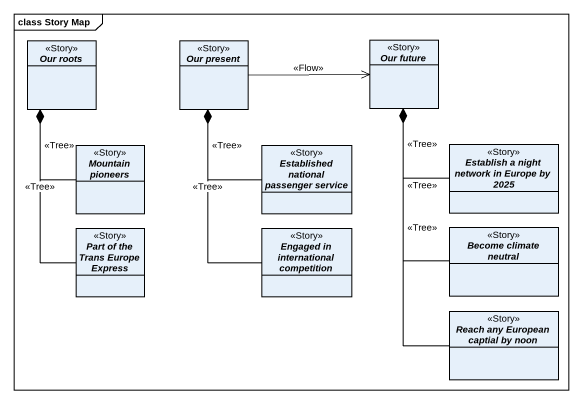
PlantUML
@startuml
mainframe class Story Map
hide circle
hide empty members
interface "Our roots" as Our_roots <<Story>>
interface "Our present" as Our_present <<Story>>
interface "Our future" as Our_future <<Story>>
interface "Mountain pioneers" as Mountain_pioneers <<Story>>
interface "Established national passenger service" as Established_national <<Story>>
interface "Establish a night network in Europe by 2025" as Establish_a_night_network <<Story>>
interface "Part of the Trans Europe Express" as Part_of_the_Trans_Europe <<Story>>
interface "Engaged in international competition" as Engaged_in_international <<Story>>
interface "Become climate neutral" as Become_climate_neutral <<Story>>
interface "Reach any European captial by noon" as Reach_any_European_captial <<Story>>
Our_roots *-- Mountain_pioneers : <<Tree>>
Our_roots *-- Part_of_the_Trans_Europe : <<Tree>>
Our_present -right-> Our_future : <<Flow>>
Our_present *-- Established_national : <<Tree>>
Our_present *-- Engaged_in_international : <<Tree>>
Our_future *-- Establish_a_night_network : <<Tree>>
Our_future *-- Become_climate_neutral : <<Tree>>
Our_future *-- Reach_any_European_captial : <<Tree>>
@enduml
